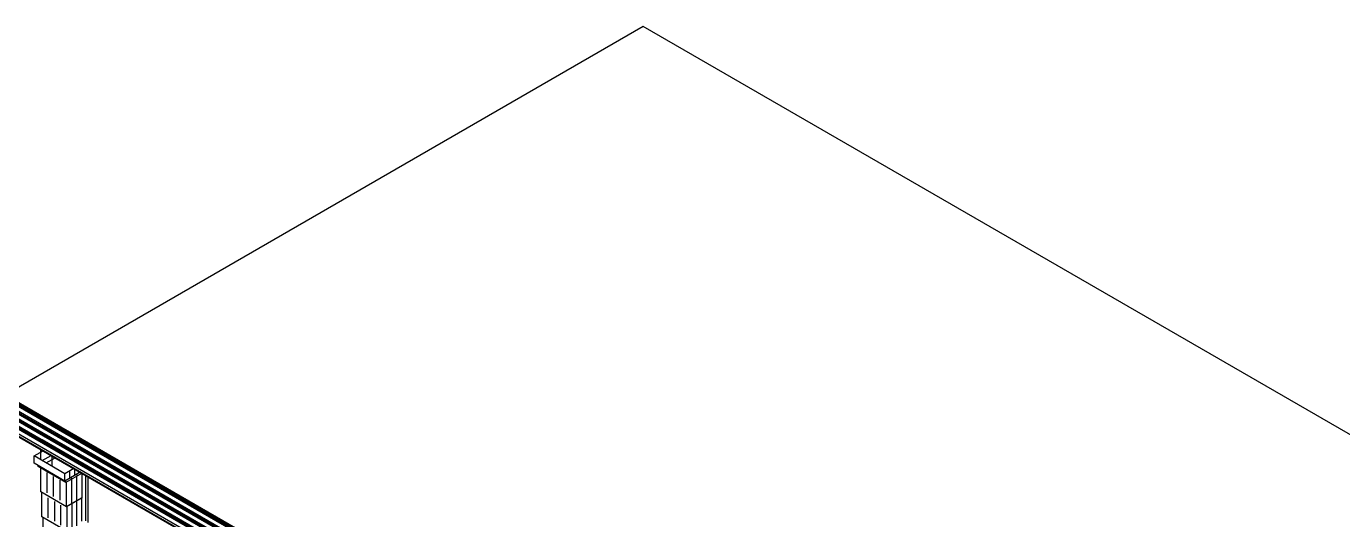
# Model space of a CAD drawing. Header units: inches. Extents: x 0.3 to 16.2, y 0.3 to 11.4.
# Drawn here: x 1.212 to 2.993, y 2.995 to 3.661 of the extents above; entities that cross this region are included whole.
import ezdxf

# ---------------------------------------------------------------- set-up
doc = ezdxf.new("R2010")
doc.units = ezdxf.units.IN
doc.header["$LTSCALE"] = 0.009843
doc.header["$MEASUREMENT"] = 0
doc.layers.add('GEOMETRY', color=7, linetype='Continuous')

msp = doc.modelspace()

# ---------------------------------------------------------------- linework, layer by layer
at = {"layer": 'GEOMETRY'}
for p, q in [((2.0469, 3.6614), (1.1843, 3.1634)), ((4.5575, 2.2118), (2.0469, 3.6614)), ((1.1811, 3.1598), (3.6953, 1.7083)), ((1.1811, 3.1598), (3.6953, 1.7083)), ((1.1811, 3.1535), (3.6953, 1.7016)), ((1.1843, 3.1634), (3.6953, 1.7138)), ((1.1843, 3.1634), (3.6953, 1.7138)), ((1.1843, 3.1618), (3.6953, 1.7118)), ((1.1843, 3.1618), (3.6953, 1.7118)), ((1.1843, 3.1618), (3.6953, 1.7118)), ((1.1843, 3.1598), (3.6953, 1.7098)), ((1.1843, 3.1516), (3.6953, 1.7016)), ((1.1843, 3.1516), (3.6953, 1.7016)), ((1.1843, 3.1516), (3.6953, 1.7016)), ((1.1811, 3.1496), (3.6953, 1.698)), ((1.1811, 3.1496), (3.6953, 1.698)), ((1.1811, 3.1433), (3.6953, 1.6917)), ((1.1811, 3.1394), (3.6953, 1.6878)), ((1.1811, 3.1394), (3.6953, 1.6878)), ((1.1843, 3.1496), (3.6953, 1.6996)), ((1.1843, 3.1413), (3.6953, 1.6913)), ((1.1843, 3.1413), (3.6953, 1.6913)), ((1.1843, 3.1413), (3.6953, 1.6913)), ((1.1843, 3.1394), (3.6953, 1.6894)), ((1.2161, 3.1413), (1.2146, 3.1406)), ((1.2189, 3.1398), (1.2173, 3.1386)), ((1.2177, 3.1421), (1.2177, 3.1421)), ((1.2209, 3.1406), (1.2205, 3.1406)), ((1.2256, 3.1358), (1.224, 3.135)), ((1.2272, 3.137), (1.2272, 3.1366)), ((1.1811, 3.1331), (3.6953, 1.6815)), ((1.1811, 3.1291), (3.6953, 1.6776)), ((1.1811, 3.1291), (3.6953, 1.6776)), ((1.1811, 3.1228), (3.6953, 1.6713)), ((1.1843, 3.1311), (3.6953, 1.6815)), ((1.1843, 3.1311), (3.6953, 1.6815)), ((1.1843, 3.1311), (3.6953, 1.6815)), ((1.1843, 3.1291), (3.6953, 1.6795)), ((1.1843, 3.1209), (3.6953, 1.6713)), ((1.1866, 3.1165), (3.6953, 1.6681)), ((1.2169, 3.1307), (1.2154, 3.1299)), ((1.2189, 3.1193), (1.2173, 3.1185)), ((1.2276, 3.1244), (1.2264, 3.1236)), ((1.2343, 3.1205), (1.2327, 3.1197)), ((1.2366, 3.1295), (1.235, 3.1287)), ((1.2386, 3.1181), (1.237, 3.1173)), ((1.2382, 3.1303), (1.2382, 3.1303)), ((1.2433, 3.1256), (1.2417, 3.1248)), ((1.2449, 3.1268), (1.2449, 3.1268)), ((1.2476, 3.1232), (1.2461, 3.1224)), ((1.2492, 3.124), (1.2492, 3.124)), ((1.2551, 3.1185), (1.2535, 3.1177)), ((1.2571, 3.1197), (1.2567, 3.1197)), ((1.2587, 3.1169), (1.2571, 3.1157)), ((1.2602, 3.1177), (1.2602, 3.1177)), ((1.2638, 3.1157), (1.2634, 3.1157)), ((1.1921, 3.1126), (3.6953, 1.6673)), ((1.2213, 3.1079), (1.2209, 3.1075)), ((1.2209, 3.1075), (3.6953, 1.6787)), ((1.2209, 3.1075), (3.6953, 1.6787)), ((1.2209, 3.1063), (1.2209, 3.1075)), ((1.2228, 3.1063), (1.2228, 3.1067)), ((1.2256, 3.1154), (1.224, 3.1146)), ((1.2299, 3.113), (1.2283, 3.1122)), ((1.2339, 3.1028), (3.6953, 1.6815)), ((1.2339, 3.1028), (3.6953, 1.6815)), ((1.2339, 3.1024), (1.2339, 3.1028)), ((1.2339, 3.1), (1.2339, 3.1004)), ((1.2378, 3.1087), (1.2362, 3.1075)), ((1.2409, 3.1067), (1.2394, 3.1059)), ((1.2441, 3.1047), (1.2425, 3.1039)), ((1.2465, 3.1138), (1.2449, 3.1126)), ((1.2496, 3.1118), (1.248, 3.1106)), ((1.252, 3.1004), (1.2504, 3.0992)), ((1.2504, 3.0992), (1.252, 3.1004)), ((1.2504, 3.0992), (1.252, 3.1004)), ((1.2531, 3.1098), (1.2516, 3.1091)), ((1.2606, 3.1055), (1.2591, 3.1043)), ((1.2591, 3.1043), (1.2606, 3.1055)), ((1.2591, 3.1043), (1.2606, 3.1055)), ((1.2618, 3.115), (1.2602, 3.1142)), ((1.2661, 3.1004), (1.2661, 3.1024)), ((1.2697, 3.1106), (1.2681, 3.1094)), ((1.2681, 3.1094), (1.2697, 3.1106)), ((1.2681, 3.1094), (1.2697, 3.1106)), ((1.2681, 3.0992), (1.2697, 3.1004)), ((1.2681, 3.0992), (1.2697, 3.1004)), ((1.2681, 3.0992), (1.2697, 3.1004)), ((1.2713, 3.1114), (1.2713, 3.1114)), ((1.2713, 3.1114), (1.2713, 3.1114)), ((1.2713, 3.1114), (1.2713, 3.1114)), ((1.2744, 3.1094), (1.2744, 3.1098)), ((1.2744, 3.1059), (1.2744, 3.1075)), ((1.2768, 3.1043), (1.2783, 3.1055)), ((1.2768, 3.1043), (1.2783, 3.1055)), ((1.2768, 3.1043), (1.2783, 3.1055)), ((1.2799, 3.1063), (1.2799, 3.1063)), ((1.2799, 3.1063), (1.2799, 3.1063)), ((1.2799, 3.1063), (1.2799, 3.1063)), ((1.2811, 3.102), (1.2827, 3.1028)), ((1.2811, 3.102), (1.2827, 3.1028)), ((1.2811, 3.102), (1.2827, 3.1028)), ((1.2815, 3.1055), (1.2815, 3.1055)), ((1.2815, 3.102), (1.2815, 3.1035)), ((1.2843, 3.1039), (1.2846, 3.1039)), ((1.2843, 3.1039), (1.2846, 3.1039)), ((1.2843, 3.1039), (1.2846, 3.1039)), ((1.2878, 3.102), (1.2878, 3.102)), ((1.2878, 3.098), (1.2878, 3.1)), ((1.2228, 3.0811), (1.235, 3.0878)), ((1.2646, 3.0567), (1.2228, 3.0811)), ((1.2646, 3.0567), (1.2228, 3.0811)), ((1.2228, 3.0709), (1.2228, 3.0811)), ((1.2319, 3.076), (1.2319, 3.0898)), ((1.2339, 3.0748), (1.2461, 3.0815)), ((1.2472, 3.0669), (1.2472, 3.0811)), ((1.2575, 3.0953), (1.2575, 3.0969)), ((1.2591, 3.0945), (1.2606, 3.0953)), ((1.2591, 3.0945), (1.2606, 3.0953)), ((1.2591, 3.0945), (1.2606, 3.0953)), ((1.2638, 3.0917), (1.265, 3.0925)), ((1.2638, 3.0917), (1.265, 3.0925)), ((1.2638, 3.0917), (1.265, 3.0925)), ((1.2665, 3.0933), (1.2665, 3.0937)), ((1.2665, 3.0902), (1.2665, 3.0917)), ((1.2724, 3.0969), (1.274, 3.0976)), ((1.2724, 3.0969), (1.274, 3.0976)), ((1.2724, 3.0969), (1.274, 3.0976)), ((1.2736, 3.0961), (1.2736, 3.0976)), ((1.2736, 3.0858), (1.2736, 3.0878)), ((1.2807, 3.0921), (1.2807, 3.0937)), ((1.2807, 3.0819), (1.2807, 3.0835)), ((1.2878, 3.0878), (1.2878, 3.0898)), ((1.302, 3.0937), (1.302, 3.0937)), ((1.302, 3.0898), (1.302, 3.0917)), ((1.302, 3.0795), (1.302, 3.0815)), ((1.3063, 3.0909), (1.3063, 3.0909)), ((1.3063, 3.0874), (1.3063, 3.089)), ((1.3098, 3.089), (1.3098, 3.0894)), ((1.3098, 3.0854), (1.3098, 3.087)), ((1.2646, 3.0469), (1.2228, 3.0709)), ((1.2283, 3.0665), (1.2283, 3.0677)), ((1.2657, 3.0449), (1.2283, 3.0665)), ((1.2319, 3.0323), (1.2319, 3.0646)), ((1.2319, 3.063), (1.2319, 3.0646)), ((1.2394, 3.0713), (1.2516, 3.0783)), ((1.2768, 3.0638), (1.2646, 3.0567)), ((1.2768, 3.0638), (1.2646, 3.0567)), ((1.278, 3.0543), (1.278, 3.0634)), ((1.2878, 3.078), (1.2878, 3.0795)), ((1.302, 3.0697), (1.302, 3.0713)), ((1.3063, 3.0772), (1.3063, 3.0791)), ((1.3063, 3.0669), (1.3063, 3.0689)), ((1.3098, 3.0752), (1.3098, 3.0772)), ((1.3098, 3.065), (1.3098, 3.0669)), ((1.3098, 3.065), (1.3114, 3.0661)), ((1.3098, 3.065), (1.3114, 3.0661)), ((1.313, 3.0634), (1.3146, 3.0642)), ((1.3157, 3.0736), (1.3142, 3.0728)), ((1.3185, 3.0701), (1.3201, 3.0713)), ((1.3185, 3.0701), (1.3201, 3.0713)), ((1.322, 3.0681), (1.3232, 3.0693)), ((1.3244, 3.0787), (1.3228, 3.078)), ((1.3272, 3.0669), (1.3256, 3.0661)), ((1.3264, 3.0795), (1.326, 3.0795)), ((1.3283, 3.0661), (1.3268, 3.0654)), ((1.3276, 3.0752), (1.3287, 3.076)), ((1.3276, 3.0752), (1.3287, 3.076)), ((1.3307, 3.0772), (1.3307, 3.0772)), ((1.3307, 3.0772), (1.3307, 3.0772)), ((1.3307, 3.0732), (1.3323, 3.0744)), ((1.3327, 3.0638), (1.3311, 3.063)), ((1.3327, 3.0638), (1.3311, 3.063)), ((1.3339, 3.063), (1.3323, 3.0622)), ((1.3339, 3.0752), (1.3339, 3.0752)), ((1.3362, 3.072), (1.3346, 3.0713)), ((1.337, 3.0713), (1.3358, 3.0705)), ((1.3378, 3.0732), (1.3378, 3.0728)), ((1.339, 3.0724), (1.339, 3.0724)), ((1.3417, 3.0689), (1.3402, 3.0681)), ((1.3417, 3.0689), (1.3402, 3.0681)), ((1.3425, 3.0681), (1.3409, 3.0673)), ((1.3433, 3.0697), (1.3433, 3.0697)), ((1.3433, 3.0697), (1.3433, 3.0697)), ((1.3445, 3.0693), (1.3445, 3.0693)), ((1.3472, 3.0657), (1.3457, 3.065)), ((1.3472, 3.0657), (1.3457, 3.065)), ((1.348, 3.065), (1.3465, 3.0642)), ((1.3488, 3.0665), (1.3488, 3.0665)), ((1.3488, 3.0665), (1.3488, 3.0665)), ((1.35, 3.0661), (1.35, 3.0661)), ((1.3528, 3.0626), (1.3512, 3.0614)), ((1.3543, 3.0634), (1.3543, 3.0634)), ((1.2406, 3.0311), (1.2406, 3.0583)), ((1.2492, 3.026), (1.2492, 3.0531)), ((1.2583, 3.0209), (1.2583, 3.048)), ((1.2854, 3.0587), (1.2646, 3.0469)), ((1.2646, 3.0469), (1.2646, 3.0567)), ((1.2878, 3.0575), (1.2657, 3.0449)), ((1.2657, 3.0449), (1.2657, 3.0472)), ((1.2669, 3.0122), (1.2669, 3.0453)), ((1.2713, 3.0504), (1.2713, 3.0606)), ((1.2736, 3.0492), (1.2736, 3.0516)), ((1.274, 3.0161), (1.274, 3.0496)), ((1.2807, 3.0201), (1.2807, 3.0535)), ((1.2811, 3.0535), (1.2811, 3.0563)), ((1.2846, 3.0583), (1.2846, 3.0594)), ((1.2878, 3.024), (1.2878, 3.0575)), ((1.2929, 2.9929), (1.2929, 3.0551)), ((1.2961, 2.9909), (1.2961, 3.0535)), ((1.2961, 2.9949), (1.2961, 3.0528)), ((1.3185, 3.0618), (1.3169, 3.061)), ((1.3197, 3.0614), (1.3181, 3.0602)), ((1.324, 3.0587), (1.3224, 3.0579)), ((1.324, 3.0587), (1.3224, 3.0579)), ((1.3252, 3.0579), (1.3236, 3.0571)), ((1.3295, 3.0555), (1.328, 3.0547)), ((1.3295, 3.0555), (1.328, 3.0547)), ((1.3307, 3.0547), (1.3291, 3.0539)), ((1.335, 3.0524), (1.3335, 3.0516)), ((1.3378, 3.0508), (1.3362, 3.05)), ((1.3382, 3.0606), (1.3366, 3.0598)), ((1.3382, 3.0606), (1.3366, 3.0598)), ((1.3394, 3.0598), (1.3378, 3.0591)), ((1.3437, 3.0575), (1.3421, 3.0567)), ((1.3465, 3.0559), (1.3449, 3.0551)), ((1.3555, 3.061), (1.3539, 3.0598)), ((1.3571, 3.0618), (1.3571, 3.0618)), ((1.2669, 3.0122), (1.2319, 3.0323)), ((1.2335, 2.9984), (1.2335, 3.0315)), ((1.2335, 3.028), (1.2335, 3.0315)), ((1.3709, 3.0319), (1.3693, 3.0307)), ((1.3795, 3.0366), (1.378, 3.0358)), ((1.3882, 3.0417), (1.3866, 3.0409)), ((1.389, 3.0295), (1.3906, 3.0303)), ((1.389, 3.0295), (1.3906, 3.0303)), ((1.3902, 3.0429), (1.3902, 3.0429)), ((1.3976, 3.0346), (1.3992, 3.0354)), ((1.3976, 3.0346), (1.3992, 3.0354)), ((1.4008, 3.0366), (1.4012, 3.0366)), ((1.4008, 3.0366), (1.4012, 3.0366)), ((1.2421, 2.9972), (1.2421, 3.024)), ((1.2508, 2.9925), (1.2508, 3.0193)), ((1.2591, 2.9874), (1.2591, 3.0142)), ((1.2878, 3.024), (1.2669, 3.0122)), ((1.2677, 3.013), (1.2669, 3.0138)), ((1.2677, 3.013), (1.2669, 3.0138)), ((1.2874, 3.0244), (1.2677, 3.013)), ((1.2874, 3.0244), (1.2677, 3.013)), ((1.2677, 2.9787), (1.2677, 3.013)), ((1.2744, 2.9823), (1.2744, 3.0169)), ((1.2807, 2.9862), (1.2807, 3.0209)), ((1.2874, 2.9925), (1.2874, 3.0244)), ((1.3803, 3.0244), (1.3819, 3.0252)), ((1.3803, 3.0244), (1.3819, 3.0252)), ((1.4177, 3.013), (1.4193, 3.0138)), ((1.4177, 3.013), (1.4193, 3.0138)), ((1.4177, 3.013), (1.4193, 3.0138)), ((1.4232, 3.0098), (1.4248, 3.0106)), ((1.4264, 3.0181), (1.428, 3.0189)), ((1.4264, 3.0181), (1.428, 3.0189)), ((1.4264, 3.0181), (1.428, 3.0189)), ((1.4295, 3.0201), (1.4295, 3.0201)), ((1.4295, 3.0201), (1.4295, 3.0201)), ((1.4295, 3.0201), (1.4295, 3.0201)), ((1.4319, 3.015), (1.4335, 3.0157)), ((1.435, 3.0169), (1.435, 3.0169)), ((1.4378, 3.0134), (1.4362, 3.0122)), ((1.4398, 3.0142), (1.4394, 3.0142)), ((1.4417, 3.0091), (1.4433, 3.0102)), ((1.4417, 3.0091), (1.4433, 3.0102)), ((1.4449, 3.011), (1.4449, 3.011)), ((1.4449, 3.011), (1.4449, 3.011)), ((1.2677, 2.9787), (1.2335, 2.9984)), ((1.235, 2.9646), (1.235, 2.9972)), ((1.235, 2.9929), (1.235, 2.9972)), ((1.4087, 3.0079), (1.4102, 3.0087)), ((1.4087, 3.0079), (1.4102, 3.0087)), ((1.4087, 3.0079), (1.4102, 3.0087)), ((1.4142, 3.0047), (1.4157, 3.0055)), ((1.4201, 3.0031), (1.4185, 3.0024)), ((1.424, 2.9992), (1.4256, 3)), ((1.424, 2.9992), (1.4256, 3)), ((1.4291, 3.0083), (1.4276, 3.0075)), ((1.4331, 3.0043), (1.4346, 3.0051)), ((1.4331, 3.0043), (1.4346, 3.0051))]:
    msp.add_line(p, q, dxfattribs=at)

doc.saveas('drawing.dxf')
